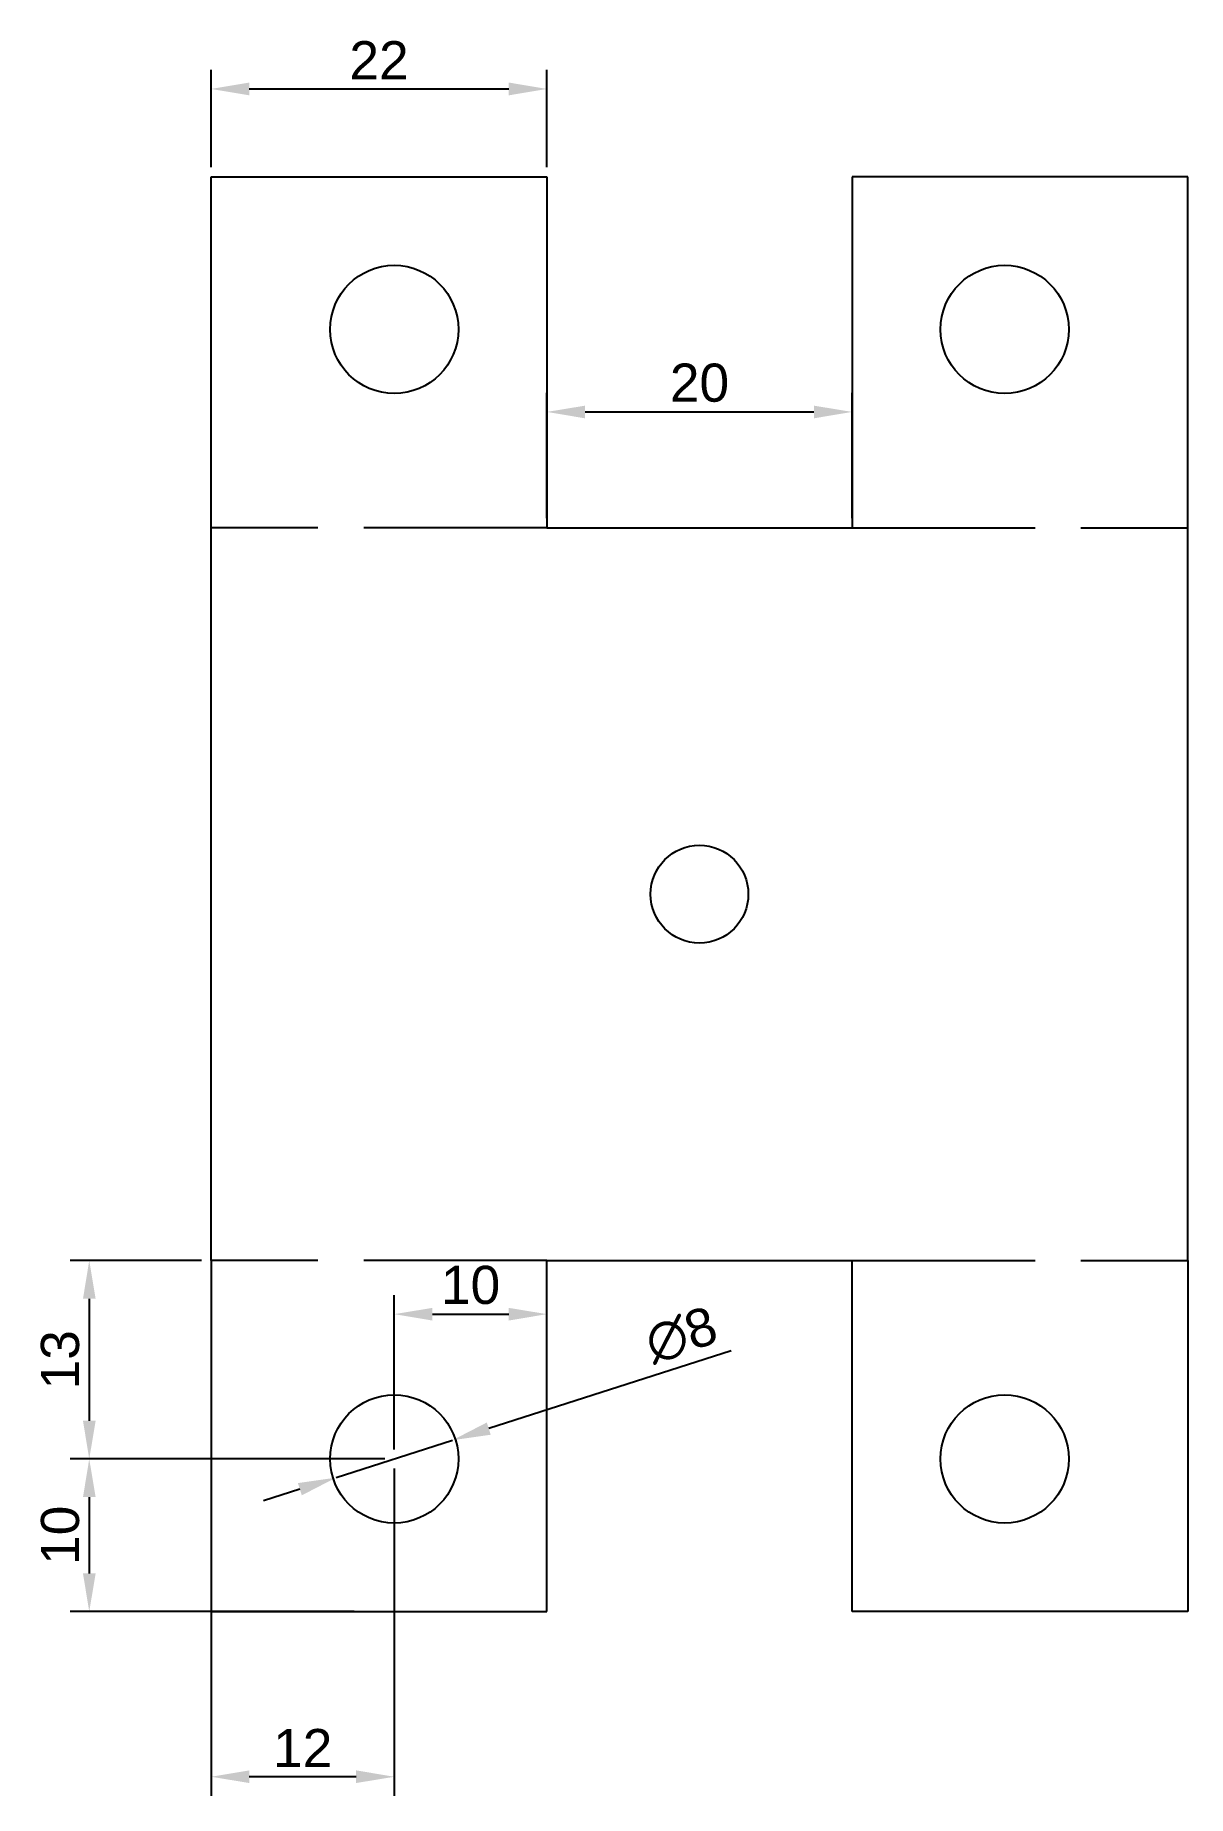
# Model space of a CAD drawing. Header units: millimetres. Extents: x 2365 to 2440, y 2068 to 2183.
import ezdxf

# ---------------------------------------------------------------- set-up
doc = ezdxf.new("R2010")
doc.units = ezdxf.units.MM
doc.linetypes.add('ACAD_ISO02W100', pattern=[15, 12, -3])
doc.styles.get("Standard").update_dxf_attribs({"font": 'arial.ttf'})
doc.dimstyles.new('ISO-25', dxfattribs={"dimtxt": 2.5, "dimasz": 2.5, "dimexe": 1.25, "dimexo": 0.625, "dimtad": 1, "dimtxsty": 'Standard', "dimcen": 2.5, "dimadec": 0, "dimazin": 0, "dimtfac": 1, "dimtmove": 0, "dimatfit": 3, "dimfxl": 1, "dimarcsym": 0})

# ---------------------------------------------------------------- blocks, each defined once
blk = doc.blocks.new('*D2')
at = {"color": 0, "lineweight": -2, "transparency": 16777216}
for p, q in [((2387.65, 2089.74), (2367.04, 2089.74)), ((2368.29, 2087.24), (2368.29, 2082.24)), ((2385.65, 2079.74), (2367.04, 2079.74))]:
    blk.add_line(p, q, dxfattribs=at)
at = {"color": 0, "transparency": 16777216}
for points in [[(2367.88, 2087.24), (2368.71, 2087.24), (2368.29, 2089.74)], [(2367.88, 2082.24), (2368.71, 2082.24), (2368.29, 2079.74)]]:
    blk.add_solid(points, dxfattribs=at)
at = {"layer": 'Defpoints', "color": 0, "transparency": 16777216}
for p in [(2388.28, 2089.74), (2368.29, 2079.74), (2386.28, 2079.74)]:
    blk.add_point(p, dxfattribs=at)
at = {"color": 0, "transparency": 16777216, "insert": (2366.39, 2084.74), "char_height": 2.5, "attachment_point": 5, "rotation": 90}
blk.add_mtext('10', dxfattribs=at)
blk = doc.blocks.new('*D3')
at = {"color": 0, "lineweight": -2, "transparency": 16777216}
for p, q in [((2410.36, 2096.83), (2394.47, 2091.73)), ((2384.47, 2088.52), (2392.09, 2090.97)), ((2382.09, 2087.76), (2379.71, 2087))]:
    blk.add_line(p, q, dxfattribs=at)
at = {"color": 0, "transparency": 16777216}
for points in [[(2394.34, 2092.13), (2394.6, 2091.33), (2392.09, 2090.97)], [(2381.96, 2088.16), (2382.22, 2087.36), (2384.47, 2088.52)]]:
    blk.add_solid(points, dxfattribs=at)
at = {"layer": 'Defpoints', "color": 0, "transparency": 16777216}
for p in [(2392.09, 2090.97), (2384.47, 2088.52)]:
    blk.add_point(p, dxfattribs=at)
at = {"color": 0, "transparency": 16777216, "insert": (2407.09, 2097.85), "char_height": 2.5, "width": 14.4153, "attachment_point": 5, "rotation": 17.7865}
blk.add_mtext('∅8', dxfattribs=at)
blk = doc.blocks.new('*D4')
at = {"color": 0, "lineweight": -2, "transparency": 16777216}
for p, q in [((2376.28, 2089.12), (2376.28, 2067.67)), ((2388.28, 2089.12), (2388.28, 2067.67)), ((2385.78, 2068.92), (2378.78, 2068.92))]:
    blk.add_line(p, q, dxfattribs=at)
at = {"color": 0, "transparency": 16777216}
for points in [[(2378.78, 2069.34), (2378.78, 2068.51), (2376.28, 2068.92)], [(2385.78, 2069.34), (2385.78, 2068.51), (2388.28, 2068.92)]]:
    blk.add_solid(points, dxfattribs=at)
at = {"layer": 'Defpoints', "color": 0, "transparency": 16777216}
for p in [(2376.28, 2089.74), (2388.28, 2089.74), (2376.28, 2068.92)]:
    blk.add_point(p, dxfattribs=at)
at = {"color": 0, "transparency": 16777216, "insert": (2382.28, 2070.8), "char_height": 2.5, "attachment_point": 5}
blk.add_mtext('12', dxfattribs=at)
blk = doc.blocks.new('*D6')
at = {"color": 0, "lineweight": -2, "transparency": 16777216}
for p, q in [((2376.28, 2174.37), (2376.28, 2180.75)), ((2398.28, 2174.37), (2398.28, 2180.75)), ((2378.78, 2179.5), (2395.78, 2179.5))]:
    blk.add_line(p, q, dxfattribs=at)
at = {"color": 0, "transparency": 16777216}
for points in [[(2378.78, 2179.92), (2378.78, 2179.08), (2376.28, 2179.5)], [(2395.78, 2179.92), (2395.78, 2179.08), (2398.28, 2179.5)]]:
    blk.add_solid(points, dxfattribs=at)
at = {"layer": 'Defpoints', "color": 0, "transparency": 16777216}
for p in [(2398.28, 2179.5), (2376.28, 2173.74), (2398.28, 2173.74)]:
    blk.add_point(p, dxfattribs=at)
at = {"color": 0, "transparency": 16777216, "insert": (2387.28, 2181.38), "char_height": 2.5, "attachment_point": 5}
blk.add_mtext('22', dxfattribs=at)
blk = doc.blocks.new('*D12')
at = {"color": 0, "lineweight": -2, "transparency": 16777216}
for p, q in [((2398.28, 2151.37), (2398.28, 2159.59)), ((2418.28, 2151.37), (2418.28, 2159.59)), ((2400.78, 2158.34), (2415.78, 2158.34))]:
    blk.add_line(p, q, dxfattribs=at)
at = {"color": 0, "transparency": 16777216}
for points in [[(2400.78, 2158.75), (2400.78, 2157.92), (2398.28, 2158.34)], [(2415.78, 2158.75), (2415.78, 2157.92), (2418.28, 2158.34)]]:
    blk.add_solid(points, dxfattribs=at)
at = {"layer": 'Defpoints', "color": 0, "transparency": 16777216}
for p in [(2418.28, 2158.34), (2398.28, 2150.74), (2418.28, 2150.74)]:
    blk.add_point(p, dxfattribs=at)
at = {"color": 0, "transparency": 16777216, "insert": (2408.28, 2160.24), "char_height": 2.5, "attachment_point": 5}
blk.add_mtext('20', dxfattribs=at)
blk = doc.blocks.new('*D14')
at = {"color": 0, "lineweight": -2, "transparency": 16777216}
for p, q in [((2388.28, 2090.37), (2388.28, 2100.48)), ((2398.28, 2091.87), (2398.28, 2100.48)), ((2390.78, 2099.23), (2395.78, 2099.23))]:
    blk.add_line(p, q, dxfattribs=at)
at = {"color": 0, "transparency": 16777216}
for points in [[(2390.78, 2099.64), (2390.78, 2098.81), (2388.28, 2099.23)], [(2395.78, 2099.64), (2395.78, 2098.81), (2398.28, 2099.23)]]:
    blk.add_solid(points, dxfattribs=at)
at = {"layer": 'Defpoints', "color": 0, "transparency": 16777216}
for p in [(2398.28, 2099.23), (2398.28, 2091.24), (2388.28, 2089.74)]:
    blk.add_point(p, dxfattribs=at)
at = {"color": 0, "transparency": 16777216, "insert": (2393.28, 2101.13), "char_height": 2.5, "attachment_point": 5}
blk.add_mtext('10', dxfattribs=at)
blk = doc.blocks.new('*D15')
at = {"color": 0, "lineweight": -2, "transparency": 16777216}
for p, q in [((2375.65, 2102.74), (2367.04, 2102.74)), ((2368.29, 2100.24), (2368.29, 2092.24)), ((2375.65, 2089.74), (2367.04, 2089.74))]:
    blk.add_line(p, q, dxfattribs=at)
at = {"color": 0, "transparency": 16777216}
for points in [[(2367.88, 2100.24), (2368.71, 2100.24), (2368.29, 2102.74)], [(2367.88, 2092.24), (2368.71, 2092.24), (2368.29, 2089.74)]]:
    blk.add_solid(points, dxfattribs=at)
at = {"layer": 'Defpoints', "color": 0, "transparency": 16777216}
for p in [(2376.28, 2102.74), (2368.29, 2089.74), (2376.28, 2089.74)]:
    blk.add_point(p, dxfattribs=at)
at = {"color": 0, "transparency": 16777216, "insert": (2366.39, 2096.24), "char_height": 2.5, "attachment_point": 5, "rotation": 90}
blk.add_mtext('13', dxfattribs=at)

msp = doc.modelspace()

# ---------------------------------------------------------------- linework, layer by layer
for p, q in [((2376.279, 2150.745), (2376.279, 2173.745)), ((2376.279, 2173.745), (2398.279, 2173.745)), ((2398.279, 2173.745), (2398.279, 2150.745)), ((2440.279, 2173.745), (2418.279, 2173.745)), ((2418.279, 2173.745), (2418.279, 2150.745)), ((2440.279, 2150.745), (2440.279, 2173.745)), ((2376.279, 2102.745), (2376.279, 2150.745)), ((2398.279, 2150.745), (2418.279, 2150.745)), ((2440.279, 2102.745), (2440.279, 2150.745)), ((2376.279, 2102.745), (2376.279, 2079.745)), ((2398.279, 2079.745), (2398.279, 2102.745)), ((2398.279, 2102.745), (2418.279, 2102.745)), ((2418.279, 2079.745), (2418.279, 2102.745)), ((2440.279, 2102.745), (2440.279, 2079.745)), ((2376.279, 2079.745), (2398.279, 2079.745)), ((2440.279, 2079.745), (2418.279, 2079.745))]:
    msp.add_line(p, q)
at = {"color": 1, "linetype": 'ACAD_ISO02W100'}
for p, q in [((2398.279, 2150.745), (2376.279, 2150.745)), ((2418.279, 2150.745), (2440.279, 2150.745)), ((2398.279, 2102.745), (2376.279, 2102.745)), ((2418.279, 2102.745), (2440.279, 2102.745))]:
    msp.add_line(p, q, dxfattribs=at)
for centre, radius in [((2388.279, 2163.745), 4.2), ((2428.279, 2163.745), 4.2), ((2408.279, 2126.745), 3.2), ((2388.279, 2089.745), 4.2), ((2428.279, 2089.745), 4.2)]:
    msp.add_circle(centre, radius)

# ---------------------------------------------------------------- dimensions: what is measured, and where the dimension line sits
for base, p1, p2, picture, middle in [((2398.279, 2179.5), (2376.279, 2173.745), (2398.279, 2173.745), '*D6', (2387.279, 2181.38)), ((2418.279, 2158.336), (2398.279, 2150.745), (2418.279, 2150.745), '*D12', (2408.279, 2160.237)), ((2398.279, 2099.225), (2388.279, 2089.745), (2398.279, 2091.245), '*D14', (2393.279, 2101.127)), ((2376.279, 2068.924), (2388.279, 2089.745), (2376.279, 2089.745), '*D4', (2382.279, 2070.804))]:
    dim = msp.add_linear_dim(base=base, p1=p1, p2=p2, dimstyle='ISO-25')
    dim.commit()
    dim.dimension.update_dxf_attribs({"geometry": picture, "text_midpoint": middle})
for base, p1, p2, picture, middle in [((2368.292, 2089.745), (2376.279, 2102.745), (2376.279, 2089.745), '*D15', (2366.39, 2096.245)), ((2368.292, 2079.745), (2388.279, 2089.745), (2386.279, 2079.745), '*D2', (2366.39, 2084.745))]:
    dim = msp.add_linear_dim(base=base, p1=p1, p2=p2, angle=90, dimstyle='ISO-25')
    dim.commit()
    dim.dimension.update_dxf_attribs({"geometry": picture, "text_midpoint": middle})
dim = msp.add_diameter_dim_2p(p1=(2384.47, 2088.523), p2=(2392.088, 2090.966), dimstyle='ISO-25')
dim.commit()
dim.dimension.update_dxf_attribs({"geometry": '*D3', "text_midpoint": (2407.69, 2095.972), "dimtype": 163})

doc.saveas('drawing.dxf')
